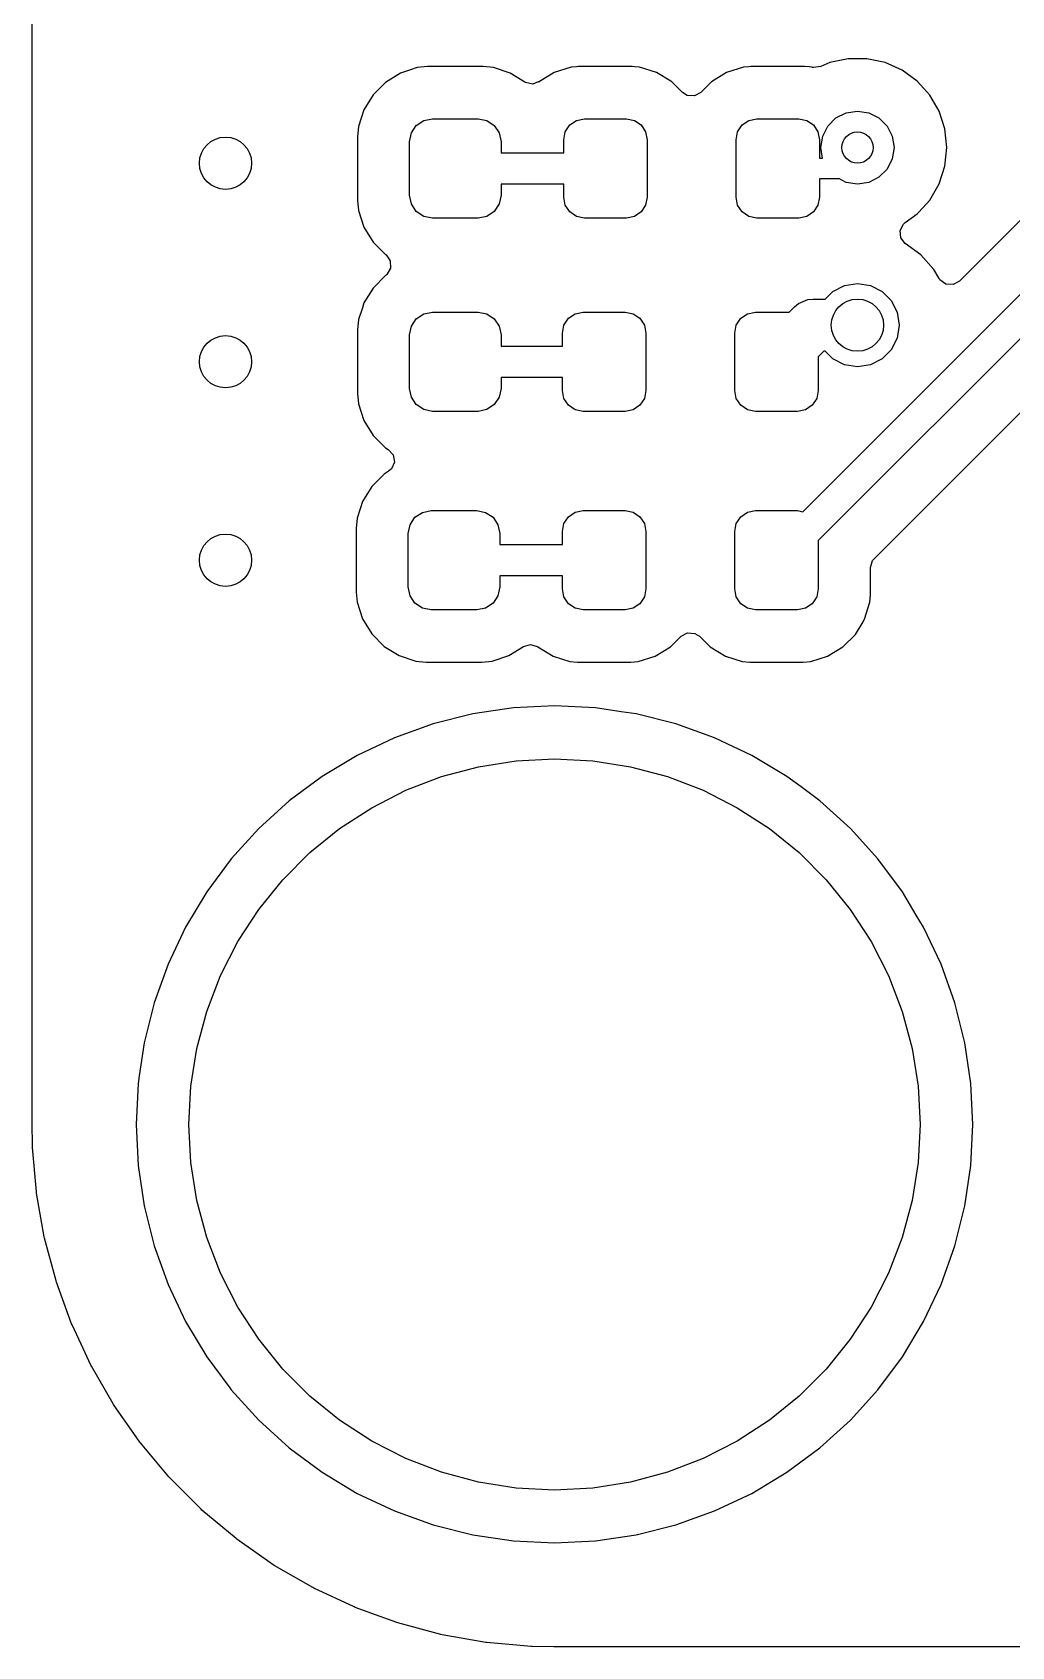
# Model space of a CAD drawing. Extents: x 70 to 224, y -154 to -54.
# Drawn here: x 103.9 to 113.28, y -154.15 to -138.7 of the extents above; entities that cross this region are included whole.
import ezdxf

# ---------------------------------------------------------------- set-up
doc = ezdxf.new("R2010")
doc.units = 0
doc.layers.add('BLACK', color=7, linetype='CONTINUOUS')

msp = doc.modelspace()

# ---------------------------------------------------------------- linework, layer by layer
at = {"layer": 'BLACK', "linetype": 'CONTINUOUS'}
for p, q in [((103.9, -149.149289), (103.9, -110.866043)), ((107.509901, -139.059388), (107.425215, -139.08745)), ((107.584815, -139.034564), (107.509901, -139.059388)), ((107.584816, -139.034563), (107.584815, -139.034564)), ((107.683318, -139.0245), (107.584816, -139.034563)), ((107.683326, -139.0245), (107.683318, -139.0245)), ((108.216674, -139.0245), (107.683326, -139.0245)), ((108.216681, -139.0245), (108.216674, -139.0245)), ((108.315183, -139.034563), (108.216681, -139.0245)), ((108.315185, -139.034564), (108.315183, -139.034563)), ((108.474787, -139.087451), (108.315185, -139.034564)), ((109.060307, -139.030913), (108.897893, -139.081522)), ((109.111645, -139.026248), (109.060307, -139.030913)), ((109.130884, -139.0245), (109.111645, -139.026248)), ((109.644116, -139.0245), (109.130884, -139.0245)), ((109.665278, -139.026423), (109.644116, -139.0245)), ((109.714692, -139.030913), (109.665278, -139.026423)), ((109.714694, -139.030913), (109.714692, -139.030913)), ((109.714696, -139.030914), (109.714694, -139.030913)), ((109.877106, -139.081522), (109.714696, -139.030914)), ((110.710307, -139.030913), (110.547893, -139.081522)), ((110.761645, -139.026248), (110.710307, -139.030913)), ((110.780884, -139.0245), (110.761645, -139.026248)), ((111.294116, -139.0245), (110.780884, -139.0245)), ((111.336464, -139.028348), (111.294116, -139.0245)), ((111.364698, -139.030914), (111.336464, -139.028348)), ((111.370833, -139.032134), (111.364698, -139.030914)), ((111.380304, -139.034324), (111.370833, -139.032134)), ((111.449554, -139.02504), (111.380304, -139.034324)), ((111.535735, -138.98667), (111.449554, -139.02504)), ((111.663405, -138.959533), (111.535735, -138.98667)), ((111.710609, -138.9495), (111.663405, -138.959533)), ((111.889391, -138.9495), (111.710609, -138.9495)), ((111.936594, -138.959533), (111.889391, -138.9495)), ((112.064265, -138.98667), (111.936594, -138.959533)), ((112.064267, -138.986671), (112.064265, -138.98667)), ((112.227593, -139.059388), (112.064267, -138.986671)), ((112.37223, -139.164474), (112.227593, -139.059388)), ((114.810326, -139.044726), (112.776643, -141.078409)), ((107.282108, -139.175719), (107.163219, -139.294608)), ((107.282112, -139.175716), (107.282108, -139.175719)), ((107.425204, -139.087455), (107.282112, -139.175716)), ((107.425215, -139.08745), (107.425204, -139.087455)), ((108.474789, -139.087452), (108.474787, -139.087451)), ((108.474795, -139.087455), (108.474789, -139.087452)), ((108.615132, -139.174017), (108.474795, -139.087455)), ((108.623185, -139.178579), (108.615132, -139.174017)), ((108.691765, -139.191941), (108.623185, -139.178579)), ((108.744429, -139.170981), (108.691765, -139.191941)), ((108.745896, -139.173408), (108.744429, -139.170981)), ((108.897893, -139.081522), (108.745896, -139.173408)), ((110.014324, -139.164474), (109.877106, -139.081522)), ((110.022688, -139.16953), (110.014324, -139.164474)), ((110.124819, -139.271661), (110.022688, -139.16953)), ((110.40231, -139.169531), (110.300181, -139.271661)), ((110.402311, -139.16953), (110.40231, -139.169531)), ((110.547893, -139.081522), (110.402311, -139.16953)), ((112.372231, -139.164475), (112.37223, -139.164474)), ((112.372232, -139.164476), (112.372231, -139.164475)), ((112.372235, -139.164478), (112.372232, -139.164476)), ((112.436201, -139.235521), (112.372235, -139.164478)), ((112.491859, -139.297335), (112.436201, -139.235521)), ((107.163216, -139.294612), (107.074955, -139.437704)), ((107.163219, -139.294608), (107.163216, -139.294612)), ((110.169166, -139.300162), (110.124819, -139.271661)), ((110.238858, -139.305146), (110.169166, -139.300162)), ((110.300181, -139.271661), (110.238858, -139.305146)), ((112.58125, -139.452165), (112.491859, -139.297335)), ((107.074951, -139.437713), (107.022064, -139.597315)), ((107.074955, -139.437704), (107.074951, -139.437713)), ((107.57657, -139.58907), (107.647538, -139.541651)), ((107.647538, -139.541651), (107.73125, -139.525)), ((107.73125, -139.525), (108.16875, -139.525)), ((108.16875, -139.525), (108.252462, -139.541651)), ((108.252462, -139.541651), (108.32343, -139.58907)), ((109.046079, -139.583579), (109.110963, -139.540224)), ((109.110963, -139.540224), (109.1875, -139.525)), ((109.1875, -139.525), (109.5875, -139.525)), ((109.5875, -139.525), (109.664037, -139.540224)), ((109.664037, -139.540224), (109.728921, -139.583579)), ((110.696079, -139.583579), (110.760963, -139.540224)), ((110.760963, -139.540224), (110.8375, -139.525)), ((110.8375, -139.525), (111.2375, -139.525)), ((111.2375, -139.525), (111.314037, -139.540224)), ((111.277437, -143.28543), (115.118934, -139.443934)), ((111.314037, -139.540224), (111.378921, -139.583579)), ((111.516844, -139.594275), (111.594275, -139.516844)), ((111.594275, -139.516844), (111.691844, -139.46713)), ((111.691844, -139.46713), (111.8, -139.45)), ((111.8, -139.45), (111.908156, -139.46713)), ((111.908156, -139.46713), (112.005725, -139.516844)), ((112.005725, -139.516844), (112.083156, -139.594275)), ((112.636497, -139.622197), (112.58125, -139.452165)), ((107.022063, -139.597316), (107.012, -139.695818)), ((107.012, -139.695818), (107.012, -140.304175)), ((107.022064, -139.597316), (107.022063, -139.597316)), ((107.022064, -139.597315), (107.022064, -139.597316)), ((107.5125, -139.74375), (107.529151, -139.660038)), ((107.529151, -139.660038), (107.57657, -139.58907)), ((108.32343, -139.58907), (108.370849, -139.660038)), ((108.370849, -139.660038), (108.3875, -139.74375)), ((108.9875, -139.725), (109.002724, -139.648463)), ((109.002724, -139.648463), (109.046079, -139.583579)), ((109.728921, -139.583579), (109.772276, -139.648463)), ((109.772276, -139.648463), (109.7875, -139.725)), ((110.6375, -139.725), (110.652724, -139.648463)), ((110.652724, -139.648463), (110.696079, -139.583579)), ((111.378921, -139.583579), (111.422276, -139.648463)), ((111.422276, -139.648463), (111.4375, -139.725)), ((111.45, -139.8), (111.46713, -139.691844)), ((111.46713, -139.691844), (111.516844, -139.594275)), ((112.083156, -139.594275), (112.13287, -139.691844)), ((112.13287, -139.691844), (112.15, -139.8)), ((112.655185, -139.8), (112.636497, -139.622197)), ((107.5125, -140.25625), (107.5125, -139.74375)), ((108.3875, -139.74375), (108.3875, -139.85)), ((108.3875, -139.85), (108.9875, -139.85)), ((108.9875, -139.85), (108.9875, -139.725)), ((109.7875, -139.725), (109.7875, -140.275)), ((110.6375, -140.275), (110.6375, -139.725)), ((115.287132, -139.7), (111.425, -143.562132)), ((111.4375, -139.725), (111.4375, -139.9)), ((111.465838, -139.9), (111.45, -139.8)), ((112.15, -139.8), (112.13287, -139.908156)), ((112.636497, -139.977803), (112.655185, -139.8)), ((111.4375, -139.9), (111.465838, -139.9)), ((112.083156, -140.005725), (112.005725, -140.083156)), ((112.13287, -139.908156), (112.083156, -140.005725)), ((112.58125, -140.147835), (112.636497, -139.977803)), ((108.9875, -140.15), (108.3875, -140.15)), ((108.3875, -140.15), (108.3875, -140.25625)), ((108.9875, -140.275), (108.9875, -140.15)), ((111.6, -140.1), (111.4375, -140.1)), ((111.4375, -140.1), (111.4375, -140.275)), ((111.619509, -140.098079), (111.6, -140.1)), ((111.621745, -140.097152), (111.619509, -140.098079)), ((111.691844, -140.13287), (111.621745, -140.097152)), ((111.8, -140.15), (111.691844, -140.13287)), ((111.908156, -140.13287), (111.8, -140.15)), ((112.005725, -140.083156), (111.908156, -140.13287)), ((112.491859, -140.302665), (112.58125, -140.147835)), ((107.012, -140.304175), (107.022063, -140.402683)), ((107.529151, -140.339962), (107.5125, -140.25625)), ((108.3875, -140.25625), (108.370849, -140.339962)), ((109.002724, -140.351537), (108.9875, -140.275)), ((109.7875, -140.275), (109.772276, -140.351537)), ((110.652724, -140.351537), (110.6375, -140.275)), ((111.4375, -140.275), (111.422276, -140.351537)), ((111.961814, -143.733131), (115.523007, -140.171937)), ((112.426276, -140.375502), (112.491859, -140.302665)), ((107.022063, -140.402683), (107.07495, -140.562284)), ((107.57657, -140.41093), (107.529151, -140.339962)), ((107.647538, -140.458349), (107.57657, -140.41093)), ((107.73125, -140.475), (107.647538, -140.458349)), ((108.252462, -140.458349), (108.16875, -140.475)), ((108.32343, -140.41093), (108.252462, -140.458349)), ((108.370849, -140.339962), (108.32343, -140.41093)), ((109.046079, -140.416421), (109.002724, -140.351537)), ((109.110963, -140.459776), (109.046079, -140.416421)), ((109.1875, -140.475), (109.110963, -140.459776)), ((109.664037, -140.459776), (109.5875, -140.475)), ((109.728921, -140.416421), (109.664037, -140.459776)), ((109.772276, -140.351537), (109.728921, -140.416421)), ((110.696079, -140.416421), (110.652724, -140.351537)), ((110.760963, -140.459776), (110.696079, -140.416421)), ((110.8375, -140.475), (110.760963, -140.459776)), ((111.314037, -140.459776), (111.2375, -140.475)), ((111.378921, -140.416421), (111.314037, -140.459776)), ((111.422276, -140.351537), (111.378921, -140.416421)), ((112.257636, -140.518783), (112.37223, -140.435526)), ((112.37223, -140.435526), (112.3808, -140.426009)), ((112.3808, -140.426009), (112.426276, -140.375502)), ((107.07495, -140.562284), (107.074955, -140.562295)), ((107.074955, -140.562295), (107.163216, -140.705387)), ((108.16875, -140.475), (107.73125, -140.475)), ((109.5875, -140.475), (109.1875, -140.475)), ((111.2375, -140.475), (110.8375, -140.475)), ((112.208996, -140.594473), (112.241602, -140.532678)), ((112.214975, -140.664086), (112.208996, -140.594473)), ((112.241602, -140.532678), (112.257636, -140.518783)), ((107.163216, -140.705387), (107.163219, -140.705391)), ((107.163219, -140.705391), (107.28211, -140.824282)), ((112.25764, -140.719416), (112.214975, -140.664086)), ((112.405871, -140.827112), (112.25764, -140.719416)), ((107.28211, -140.824282), (107.28648, -140.827738)), ((107.28648, -140.827738), (107.326854, -140.884761)), ((107.326854, -140.884761), (107.329989, -140.954561)), ((112.532533, -140.967784), (112.405871, -140.827112)), ((107.28211, -141.025717), (107.163219, -141.144608)), ((107.28648, -141.022262), (107.28211, -141.025717)), ((107.29489, -141.014975), (107.28648, -141.022262)), ((107.329989, -140.954561), (107.29489, -141.014975)), ((112.58158, -141.052736), (112.532533, -140.967784)), ((112.589695, -141.065038), (112.58158, -141.052736)), ((112.645628, -141.10691), (112.589695, -141.065038)), ((112.776643, -141.078409), (112.71532, -141.111894)), ((107.163216, -141.144612), (107.074955, -141.287704)), ((107.163219, -141.144608), (107.163216, -141.144612)), ((111.491279, -141.25), (111.564886, -141.176393)), ((111.564886, -141.176393), (111.676393, -141.119577)), ((111.676393, -141.119577), (111.8, -141.1)), ((111.8, -141.1), (111.923607, -141.119577)), ((111.923607, -141.119577), (112.035114, -141.176393)), ((112.035114, -141.176393), (112.123607, -141.264886)), ((112.71532, -141.111894), (112.645628, -141.10691)), ((107.060056, -141.332664), (107.022064, -141.447315)), ((107.07495, -141.287715), (107.060056, -141.332664)), ((107.074955, -141.287704), (107.07495, -141.287715)), ((107.57657, -141.43907), (107.647538, -141.391651)), ((107.647538, -141.391651), (107.73125, -141.375)), ((107.73125, -141.375), (108.16875, -141.375)), ((108.16875, -141.375), (108.252462, -141.391651)), ((108.252462, -141.391651), (108.32343, -141.43907)), ((109.033579, -141.433579), (109.098463, -141.390224)), ((109.098463, -141.390224), (109.175, -141.375)), ((109.175, -141.375), (109.575, -141.375)), ((109.575, -141.375), (109.651537, -141.390224)), ((109.651537, -141.390224), (109.716421, -141.433579)), ((110.683579, -141.433579), (110.748463, -141.390224)), ((110.748463, -141.390224), (110.825, -141.375)), ((110.825, -141.375), (111.146446, -141.375)), ((111.146446, -141.375), (111.198223, -141.323223)), ((111.198223, -141.323223), (111.236108, -141.292132)), ((111.236108, -141.292132), (111.326228, -141.254803)), ((111.326228, -141.254803), (111.326237, -141.254803)), ((111.326237, -141.254803), (111.375, -141.25)), ((111.375, -141.25), (111.491279, -141.25)), ((112.123607, -141.264886), (112.180423, -141.376393)), ((112.180423, -141.376393), (112.2, -141.5)), ((107.022063, -141.447316), (107.012, -141.545818)), ((107.012, -141.545818), (107.012, -142.154181)), ((107.022064, -141.447316), (107.022063, -141.447316)), ((107.022064, -141.447315), (107.022064, -141.447316)), ((107.5125, -141.59375), (107.529151, -141.510038)), ((107.529151, -141.510038), (107.57657, -141.43907)), ((108.32343, -141.43907), (108.370849, -141.510038)), ((108.370849, -141.510038), (108.3875, -141.59375)), ((108.975, -141.575), (108.990224, -141.498463)), ((108.990224, -141.498463), (109.033579, -141.433579)), ((109.716421, -141.433579), (109.759776, -141.498463)), ((109.759776, -141.498463), (109.775, -141.575)), ((110.625, -141.575), (110.640224, -141.498463)), ((110.640224, -141.498463), (110.683579, -141.433579)), ((112.2, -141.5), (112.180423, -141.623607)), ((107.5125, -142.10625), (107.5125, -141.59375)), ((108.3875, -141.59375), (108.3875, -141.7)), ((108.3875, -141.7), (108.975, -141.7)), ((108.975, -141.7), (108.975, -141.575)), ((109.775, -141.575), (109.775, -142.125)), ((110.625, -142.125), (110.625, -141.575)), ((112.180423, -141.623607), (112.123607, -141.735114)), ((111.478554, -141.75), (111.425, -141.803554)), ((111.425, -141.803554), (111.425, -142.125)), ((111.491279, -141.75), (111.478554, -141.75)), ((111.564886, -141.823607), (111.491279, -141.75)), ((111.676393, -141.880423), (111.564886, -141.823607)), ((112.035114, -141.823607), (111.923607, -141.880423)), ((112.123607, -141.735114), (112.035114, -141.823607)), ((108.975, -142), (108.3875, -142)), ((108.3875, -142), (108.3875, -142.10625)), ((108.975, -142.125), (108.975, -142)), ((111.8, -141.9), (111.676393, -141.880423)), ((111.923607, -141.880423), (111.8, -141.9)), ((107.012, -142.154181), (107.022063, -142.252683)), ((107.529151, -142.189962), (107.5125, -142.10625)), ((108.3875, -142.10625), (108.370849, -142.189962)), ((108.990224, -142.201537), (108.975, -142.125)), ((109.775, -142.125), (109.759776, -142.201537)), ((110.640224, -142.201537), (110.625, -142.125)), ((111.425, -142.125), (111.409776, -142.201537)), ((107.022063, -142.252683), (107.07495, -142.412284)), ((107.57657, -142.26093), (107.529151, -142.189962)), ((107.647538, -142.308349), (107.57657, -142.26093)), ((107.73125, -142.325), (107.647538, -142.308349)), ((108.16875, -142.325), (107.73125, -142.325)), ((108.252462, -142.308349), (108.16875, -142.325)), ((108.32343, -142.26093), (108.252462, -142.308349)), ((108.370849, -142.189962), (108.32343, -142.26093)), ((109.033579, -142.266421), (108.990224, -142.201537)), ((109.098463, -142.309776), (109.033579, -142.266421)), ((109.175, -142.325), (109.098463, -142.309776)), ((109.575, -142.325), (109.175, -142.325)), ((109.651537, -142.309776), (109.575, -142.325)), ((109.716421, -142.266421), (109.651537, -142.309776)), ((109.759776, -142.201537), (109.716421, -142.266421)), ((110.683579, -142.266421), (110.640224, -142.201537)), ((110.748463, -142.309776), (110.683579, -142.266421)), ((110.825, -142.325), (110.748463, -142.309776)), ((111.225, -142.325), (110.825, -142.325)), ((111.301537, -142.309776), (111.225, -142.325)), ((111.366421, -142.266421), (111.301537, -142.309776)), ((111.409776, -142.201537), (111.366421, -142.266421)), ((107.07495, -142.412284), (107.074955, -142.412295)), ((107.074955, -142.412295), (107.163216, -142.555387)), ((107.163216, -142.555387), (107.163219, -142.555391)), ((107.163219, -142.555391), (107.282109, -142.674281)), ((107.282109, -142.674281), (107.308576, -142.690606)), ((107.308576, -142.690606), (107.3553, -142.742552)), ((107.3553, -142.742552), (107.366523, -142.811514)), ((107.269608, -142.925719), (107.150719, -143.044608)), ((107.269612, -142.925716), (107.269608, -142.925719)), ((107.308578, -142.901681), (107.269612, -142.925716)), ((107.33868, -142.875597), (107.308578, -142.901681)), ((107.366523, -142.811514), (107.33868, -142.875597)), ((107.150716, -143.044612), (107.062455, -143.187704)), ((107.150719, -143.044608), (107.150716, -143.044612)), ((107.06245, -143.187715), (107.039389, -143.257308)), ((107.062455, -143.187704), (107.06245, -143.187715)), ((107.009563, -143.347316), (106.9995, -143.445818)), ((107.009564, -143.347316), (107.009563, -143.347316)), ((107.039389, -143.257308), (107.009564, -143.347315)), ((107.009564, -143.347315), (107.009564, -143.347316)), ((107.516651, -143.410038), (107.56407, -143.33907)), ((107.56407, -143.33907), (107.635038, -143.291651)), ((107.635038, -143.291651), (107.71875, -143.275)), ((107.71875, -143.275), (108.15625, -143.275)), ((108.15625, -143.275), (108.239962, -143.291651)), ((108.239962, -143.291651), (108.31093, -143.33907)), ((108.31093, -143.33907), (108.358349, -143.410038)), ((108.975, -143.475), (108.990224, -143.398463)), ((108.990224, -143.398463), (109.033579, -143.333579)), ((109.033579, -143.333579), (109.098463, -143.290224)), ((109.098463, -143.290224), (109.175, -143.275)), ((109.175, -143.275), (109.575, -143.275)), ((109.575, -143.275), (109.651537, -143.290224)), ((109.651537, -143.290224), (109.716421, -143.333579)), ((109.716421, -143.333579), (109.759776, -143.398463)), ((109.759776, -143.398463), (109.775, -143.475)), ((110.625, -143.475), (110.640224, -143.398463)), ((110.640224, -143.398463), (110.683579, -143.333579)), ((110.683579, -143.333579), (110.748463, -143.290224)), ((110.748463, -143.290224), (110.825, -143.275)), ((110.825, -143.275), (111.225, -143.275)), ((111.225, -143.275), (111.277437, -143.28543)), ((106.9995, -143.445818), (106.9995, -144.054181)), ((107.5, -143.49375), (107.516651, -143.410038)), ((107.5, -144.00625), (107.5, -143.49375)), ((108.358349, -143.410038), (108.375, -143.49375)), ((108.375, -143.49375), (108.375, -143.6)), ((108.975, -143.6), (108.975, -143.475)), ((109.775, -143.475), (109.775, -144.025)), ((110.625, -144.025), (110.625, -143.475)), ((111.425, -143.562132), (111.425, -144.025)), ((108.375, -143.6), (108.975, -143.6)), ((111.9255, -143.820807), (111.945185, -143.753768)), ((111.9255, -144.081616), (111.9255, -143.820807)), ((111.945185, -143.753768), (111.961814, -143.733131)), ((107.516651, -144.089962), (107.5, -144.00625)), ((108.375, -144.00625), (108.358349, -144.089962)), ((108.975, -143.9), (108.375, -143.9)), ((108.375, -143.9), (108.375, -144.00625)), ((108.975, -144.025), (108.975, -143.9)), ((108.990224, -144.101537), (108.975, -144.025)), ((109.775, -144.025), (109.759776, -144.101537)), ((110.640224, -144.101537), (110.625, -144.025)), ((111.425, -144.025), (111.409776, -144.101537)), ((106.9995, -144.054181), (107.009563, -144.152683)), ((107.009563, -144.152683), (107.06245, -144.312284)), ((107.56407, -144.16093), (107.516651, -144.089962)), ((107.635038, -144.208349), (107.56407, -144.16093)), ((108.31093, -144.16093), (108.239962, -144.208349)), ((108.358349, -144.089962), (108.31093, -144.16093)), ((109.033579, -144.166421), (108.990224, -144.101537)), ((109.098463, -144.209776), (109.033579, -144.166421)), ((109.716421, -144.166421), (109.651537, -144.209776)), ((109.759776, -144.101537), (109.716421, -144.166421)), ((110.683579, -144.166421), (110.640224, -144.101537)), ((110.748463, -144.209776), (110.683579, -144.166421)), ((111.366421, -144.166421), (111.301537, -144.209776)), ((111.409776, -144.101537), (111.366421, -144.166421)), ((111.868478, -144.314606), (111.919086, -144.152196)), ((111.919086, -144.152196), (111.9255, -144.081616)), ((107.06245, -144.312284), (107.062455, -144.312295)), ((107.062455, -144.312295), (107.150716, -144.455387)), ((107.71875, -144.225), (107.635038, -144.208349)), ((108.15625, -144.225), (107.71875, -144.225)), ((108.239962, -144.208349), (108.15625, -144.225)), ((109.175, -144.225), (109.098463, -144.209776)), ((109.575, -144.225), (109.175, -144.225)), ((109.651537, -144.209776), (109.575, -144.225)), ((110.825, -144.225), (110.748463, -144.209776)), ((111.225, -144.225), (110.825, -144.225)), ((111.301537, -144.209776), (111.225, -144.225)), ((111.844059, -144.355), (111.868478, -144.314606)), ((107.150716, -144.455387), (107.150719, -144.455391)), ((107.150719, -144.455391), (107.269608, -144.57428)), ((110.033116, -144.557541), (110.112319, -144.478339)), ((110.112319, -144.478339), (110.173642, -144.444854)), ((110.173642, -144.444854), (110.243334, -144.449838)), ((110.243334, -144.449838), (110.287681, -144.478339)), ((110.287681, -144.478339), (110.389811, -144.580469)), ((111.660185, -144.580472), (111.780472, -144.460185)), ((111.780472, -144.460185), (111.844059, -144.355)), ((107.269608, -144.57428), (107.269612, -144.574283)), ((107.269612, -144.574283), (107.412704, -144.662544)), ((108.462287, -144.662549), (108.602633, -144.575981)), ((108.602633, -144.575981), (108.670025, -144.557541)), ((108.670025, -144.557541), (108.732969, -144.577296)), ((108.732969, -144.577296), (108.733396, -144.576591)), ((108.733396, -144.576591), (108.736281, -144.578335)), ((108.736281, -144.578335), (108.736688, -144.578463)), ((108.736688, -144.578463), (108.73767, -144.579175)), ((108.73767, -144.579175), (108.739814, -144.580471)), ((108.739814, -144.580471), (108.739815, -144.580472)), ((108.739815, -144.580472), (108.885394, -144.668478)), ((109.864606, -144.668478), (110.010185, -144.580472)), ((110.010185, -144.580472), (110.033116, -144.557541)), ((110.389811, -144.580469), (110.389813, -144.58047)), ((110.389813, -144.58047), (110.389815, -144.580472)), ((110.389815, -144.580472), (110.535394, -144.668478)), ((111.514606, -144.668478), (111.660185, -144.580472)), ((107.412704, -144.662544), (107.412707, -144.662545)), ((107.412707, -144.662545), (107.412713, -144.662549)), ((107.412713, -144.662549), (107.572315, -144.715436)), ((107.572315, -144.715436), (107.670826, -144.7255)), ((107.670826, -144.7255), (107.670831, -144.7255)), ((107.670831, -144.7255), (108.204169, -144.7255)), ((108.204169, -144.7255), (108.204174, -144.7255)), ((108.204174, -144.7255), (108.302685, -144.715436)), ((108.302685, -144.715436), (108.462287, -144.662549)), ((108.885394, -144.668478), (109.047804, -144.719086)), ((109.047804, -144.719086), (109.118384, -144.7255)), ((109.118384, -144.7255), (109.118387, -144.7255)), ((109.118387, -144.7255), (109.631613, -144.7255)), ((109.631613, -144.7255), (109.631616, -144.7255)), ((109.631616, -144.7255), (109.702196, -144.719086)), ((109.702196, -144.719086), (109.864606, -144.668478)), ((110.535394, -144.668478), (110.697804, -144.719086)), ((110.697804, -144.719086), (110.768384, -144.7255)), ((110.768384, -144.7255), (110.768387, -144.7255)), ((110.768387, -144.7255), (111.281613, -144.7255)), ((111.281613, -144.7255), (111.281616, -144.7255)), ((111.281616, -144.7255), (111.352196, -144.719086)), ((111.352196, -144.719086), (111.514606, -144.668478)), ((108.118593, -145.221637), (107.737315, -145.317143)), ((108.5074, -145.163963), (108.118593, -145.221637)), ((108.507403, -145.163962), (108.5074, -145.163963)), ((108.507409, -145.163962), (108.507403, -145.163962)), ((108.9, -145.144675), (108.507409, -145.163962)), ((109.292591, -145.163962), (108.9, -145.144675)), ((109.292597, -145.163962), (109.292591, -145.163962)), ((109.292599, -145.163963), (109.292597, -145.163962)), ((109.537256, -145.200254), (109.292599, -145.163963)), ((109.6814, -145.221636), (109.537256, -145.200254)), ((109.681401, -145.221636), (109.6814, -145.221636)), ((109.681406, -145.221637), (109.681401, -145.221636)), ((110.062684, -145.317143), (109.681406, -145.221637)), ((107.737315, -145.317143), (107.367229, -145.449561)), ((110.43277, -145.449561), (110.062684, -145.317143)), ((107.367227, -145.449562), (107.011899, -145.61762)), ((107.367229, -145.449561), (107.367227, -145.449562)), ((110.432772, -145.449562), (110.43277, -145.449561)), ((110.7881, -145.61762), (110.432772, -145.449562)), ((107.011899, -145.61762), (106.674763, -145.819692)), ((108.172309, -145.726483), (108.53415, -145.669173)), ((108.53415, -145.669173), (108.9, -145.65)), ((108.9, -145.65), (109.26585, -145.669173)), ((109.26585, -145.669173), (109.627691, -145.726483)), ((111.125236, -145.819692), (110.7881, -145.61762)), ((106.674763, -145.819692), (106.359043, -146.053846)), ((107.476422, -145.952591), (107.818441, -145.821302)), ((107.818441, -145.821302), (108.172309, -145.726483)), ((109.627691, -145.726483), (109.981559, -145.821302)), ((109.981559, -145.821302), (110.323578, -145.952591)), ((111.125239, -145.819694), (111.125236, -145.819692)), ((111.260925, -145.920326), (111.125239, -145.819694)), ((107.15, -146.118911), (107.476422, -145.952591)), ((110.323578, -145.952591), (110.65, -146.118911)), ((111.440956, -146.053846), (111.260925, -145.920326)), ((106.359043, -146.053846), (106.067807, -146.317807)), ((106.842752, -146.318441), (107.15, -146.118911)), ((110.65, -146.118911), (110.957248, -146.318441)), ((111.732192, -146.317807), (111.440956, -146.053846)), ((106.067807, -146.317807), (105.803846, -146.609043)), ((106.558043, -146.548993), (106.842752, -146.318441)), ((110.957248, -146.318441), (111.241957, -146.548993)), ((111.996153, -146.609043), (111.732192, -146.317807)), ((105.803846, -146.609043), (105.569692, -146.924763)), ((106.298993, -146.808043), (106.558043, -146.548993)), ((111.241957, -146.548993), (111.501007, -146.808043)), ((111.996158, -146.609049), (111.996153, -146.609043)), ((112.230306, -146.924761), (111.996158, -146.609049)), ((106.068441, -147.092752), (106.298993, -146.808043)), ((111.501007, -146.808043), (111.731559, -147.092752)), ((105.569692, -146.924763), (105.36762, -147.261899)), ((112.27677, -147.002282), (112.230306, -146.924761)), ((105.868911, -147.4), (106.068441, -147.092752)), ((111.731559, -147.092752), (111.931089, -147.4)), ((112.362977, -147.14611), (112.27677, -147.002282)), ((105.36762, -147.261899), (105.199562, -147.617227)), ((112.432381, -147.261903), (112.362977, -147.14611)), ((112.600438, -147.617228), (112.432381, -147.261903)), ((105.702591, -147.726422), (105.868911, -147.4)), ((111.931089, -147.4), (112.097409, -147.726422)), ((105.199561, -147.617229), (105.067143, -147.987315)), ((105.199562, -147.617227), (105.199561, -147.617229)), ((105.571302, -148.068441), (105.702591, -147.726422)), ((112.097409, -147.726422), (112.228698, -148.068441)), ((112.732857, -147.987316), (112.600438, -147.617228)), ((105.067143, -147.987315), (104.971637, -148.368593)), ((112.828364, -148.3686), (112.732857, -147.987316)), ((105.476483, -148.422309), (105.571302, -148.068441)), ((112.228698, -148.068441), (112.323517, -148.422309)), ((104.971637, -148.368593), (104.924455, -148.686672)), ((105.419173, -148.78415), (105.476483, -148.422309)), ((112.323517, -148.422309), (112.380827, -148.78415)), ((112.886038, -148.757409), (112.828364, -148.3686)), ((104.913962, -148.757409), (104.894675, -149.15)), ((104.924455, -148.686672), (104.913962, -148.757409)), ((105.4, -149.15), (105.419173, -148.78415)), ((112.380827, -148.78415), (112.4, -149.15)), ((112.905325, -149.15), (112.886038, -148.757409)), ((103.900004, -149.15), (103.9, -149.149289)), ((103.900007, -149.1506), (103.900004, -149.15)), ((103.902096, -149.34221), (103.900007, -149.1506)), ((104.894675, -149.15), (104.913962, -149.542591)), ((105.419173, -149.51585), (105.4, -149.15)), ((112.4, -149.15), (112.380827, -149.51585)), ((112.886038, -149.542591), (112.905325, -149.15)), ((103.902328, -149.363471), (103.902096, -149.34221)), ((103.902792, -149.372915), (103.902328, -149.363471)), ((103.93982, -149.79614), (103.902792, -149.372915)), ((104.913962, -149.542591), (104.913962, -149.542597)), ((104.913962, -149.542597), (104.913963, -149.542599)), ((104.913963, -149.542599), (104.971637, -149.931406)), ((105.476483, -149.877691), (105.419173, -149.51585)), ((112.380827, -149.51585), (112.323517, -149.877691)), ((112.828364, -149.9314), (112.886038, -149.542591)), ((103.939943, -149.797549), (103.93982, -149.79614)), ((103.941354, -149.80827), (103.939943, -149.797549)), ((104.015256, -150.227393), (103.941354, -149.80827)), ((105.571302, -150.231559), (105.476483, -149.877691)), ((112.323517, -149.877691), (112.228698, -150.231559)), ((104.971637, -149.931406), (105.067143, -150.312684)), ((112.732857, -150.312684), (112.828364, -149.9314)), ((104.01759, -150.237921), (104.015256, -150.227393)), ((104.127747, -150.649033), (104.01759, -150.237921)), ((105.067143, -150.312684), (105.199561, -150.68277)), ((105.702591, -150.573578), (105.571302, -150.231559)), ((112.228698, -150.231559), (112.097409, -150.573578)), ((112.600438, -150.682772), (112.732857, -150.312684)), ((104.130992, -150.659322), (104.127747, -150.649033)), ((104.276555, -151.059255), (104.130992, -150.659322)), ((105.868911, -150.9), (105.702591, -150.573578)), ((112.097409, -150.573578), (111.931089, -150.9)), ((105.199561, -150.68277), (105.199562, -150.682772)), ((105.199562, -150.682772), (105.36762, -151.0381)), ((112.432381, -151.038097), (112.600438, -150.682772)), ((106.068441, -151.207248), (105.868911, -150.9)), ((111.931089, -150.9), (111.731559, -151.207248)), ((104.280683, -151.069221), (104.276555, -151.059255)), ((104.366781, -151.253859), (104.280683, -151.069221)), ((105.36762, -151.0381), (105.569692, -151.375236)), ((112.230306, -151.375239), (112.432381, -151.038097)), ((104.460545, -151.454937), (104.366781, -151.253859)), ((106.298993, -151.491957), (106.068441, -151.207248)), ((111.731559, -151.207248), (111.501007, -151.491957)), ((105.569692, -151.375236), (105.569694, -151.375239)), ((105.569694, -151.375239), (105.790432, -151.67287)), ((111.996158, -151.690951), (112.230306, -151.375239)), ((104.465538, -151.464528), (104.460545, -151.454937)), ((104.672985, -151.823838), (104.465538, -151.464528)), ((106.558043, -151.751007), (106.298993, -151.491957)), ((111.501007, -151.491957), (111.241957, -151.751007)), ((105.790432, -151.67287), (105.803846, -151.690956)), ((105.803846, -151.690956), (106.067807, -151.982192)), ((106.842752, -151.981559), (106.558043, -151.751007)), ((111.241957, -151.751007), (110.957248, -151.981559)), ((111.732192, -151.982192), (111.996158, -151.690951)), ((104.678323, -151.833083), (104.672985, -151.823838)), ((104.684132, -151.842203), (104.678323, -151.833083)), ((104.872124, -152.110682), (104.684132, -151.842203)), ((106.067807, -151.982192), (106.359043, -152.246153)), ((107.15, -152.181089), (106.842752, -151.981559)), ((110.957248, -151.981559), (110.65, -152.181089)), ((111.440951, -152.246158), (111.732192, -151.982192)), ((104.928237, -152.19082), (104.872124, -152.110682)), ((104.934822, -152.199402), (104.928237, -152.19082)), ((105.208383, -152.52542), (104.934822, -152.199402)), ((107.476422, -152.347409), (107.15, -152.181089)), ((110.65, -152.181089), (110.323578, -152.347409)), ((106.359043, -152.246153), (106.359049, -152.246158)), ((106.359049, -152.246158), (106.674761, -152.480306)), ((107.818441, -152.478698), (107.476422, -152.347409)), ((110.323578, -152.347409), (109.981559, -152.478698)), ((111.125239, -152.480306), (111.440951, -152.246158)), ((105.215692, -152.533395), (105.208383, -152.52542)), ((106.674761, -152.480306), (106.674763, -152.480307)), ((106.674763, -152.480307), (107.011899, -152.682379)), ((108.172309, -152.573517), (107.818441, -152.478698)), ((109.981559, -152.478698), (109.627691, -152.573517)), ((110.788097, -152.682381), (111.125239, -152.480306)), ((105.516604, -152.834307), (105.215692, -152.533395)), ((108.53415, -152.630827), (108.172309, -152.573517)), ((108.9, -152.65), (108.53415, -152.630827)), ((109.26585, -152.630827), (108.9, -152.65)), ((109.627691, -152.573517), (109.26585, -152.630827)), ((105.524579, -152.841616), (105.516604, -152.834307)), ((107.011899, -152.682379), (107.011902, -152.68238)), ((107.011902, -152.68238), (107.011903, -152.682381)), ((107.011903, -152.682381), (107.367228, -152.850438)), ((110.432772, -152.850438), (110.788097, -152.682381)), ((105.850597, -153.115177), (105.524579, -152.841616)), ((107.367228, -152.850438), (107.737316, -152.982857)), ((107.737316, -152.982857), (108.1186, -153.078364)), ((109.6814, -153.078364), (110.062684, -152.982857)), ((110.062684, -152.982857), (110.432772, -152.850438)), ((105.859179, -153.121762), (105.850597, -153.115177)), ((106.207792, -153.365864), (105.859179, -153.121762)), ((108.1186, -153.078364), (108.507409, -153.136038)), ((108.507409, -153.136038), (108.9, -153.155325)), ((108.9, -153.155325), (109.292591, -153.136038)), ((109.292591, -153.136038), (109.6814, -153.078364)), ((106.216916, -153.371676), (106.207792, -153.365864)), ((106.585467, -153.584459), (106.216916, -153.371676)), ((106.595062, -153.589454), (106.585467, -153.584459)), ((106.980764, -153.76931), (106.595062, -153.589454)), ((106.990759, -153.77345), (106.980764, -153.76931)), ((107.390664, -153.919003), (106.990759, -153.77345)), ((107.40098, -153.922256), (107.390664, -153.919003)), ((107.812061, -154.032405), (107.40098, -153.922256)), ((107.822623, -154.034746), (107.812061, -154.032405)), ((108.241725, -154.108644), (107.822623, -154.034746)), ((108.25245, -154.110056), (108.241725, -154.108644)), ((108.677073, -154.147206), (108.25245, -154.110056)), ((108.686527, -154.147671), (108.677073, -154.147206)), ((108.894454, -154.149939), (108.686527, -154.147671)), ((108.899359, -154.149993), (108.894454, -154.149939)), ((108.90071, -154.15), (108.899359, -154.149993)), ((125.726, -154.15), (108.90071, -154.15))]:
    msp.add_line(p, q, dxfattribs=at)
at = {"layer": 'BLACK'}
for centre, radius in [((111.8, -139.8), 0.15), ((105.75, -139.95), 0.25), ((111.8, -141.5), 0.25), ((105.75, -141.85), 0.25), ((105.75, -143.75), 0.25)]:
    msp.add_circle(centre, radius, dxfattribs=at)

doc.saveas('drawing.dxf')
